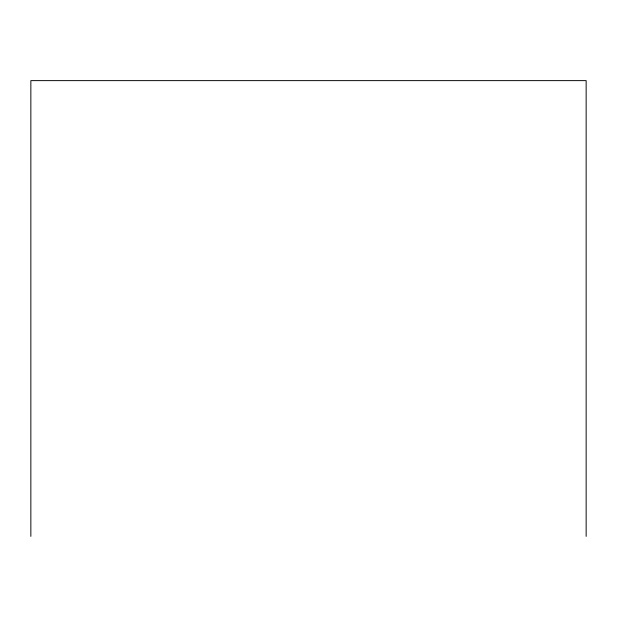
<?xml version="1.0" encoding="UTF-8"?>
<svg xmlns="http://www.w3.org/2000/svg" width="617" height="617" viewBox="0 0 617 617"><rect width="100%" height="100%" fill="white"/><g stroke="black" fill="none" stroke-linecap="round" stroke-linejoin="round"><path stroke-width="0.93" d="M586.15 536.374L586.15 80.626L30.85 80.626L30.85 536.374"/></g></svg>
